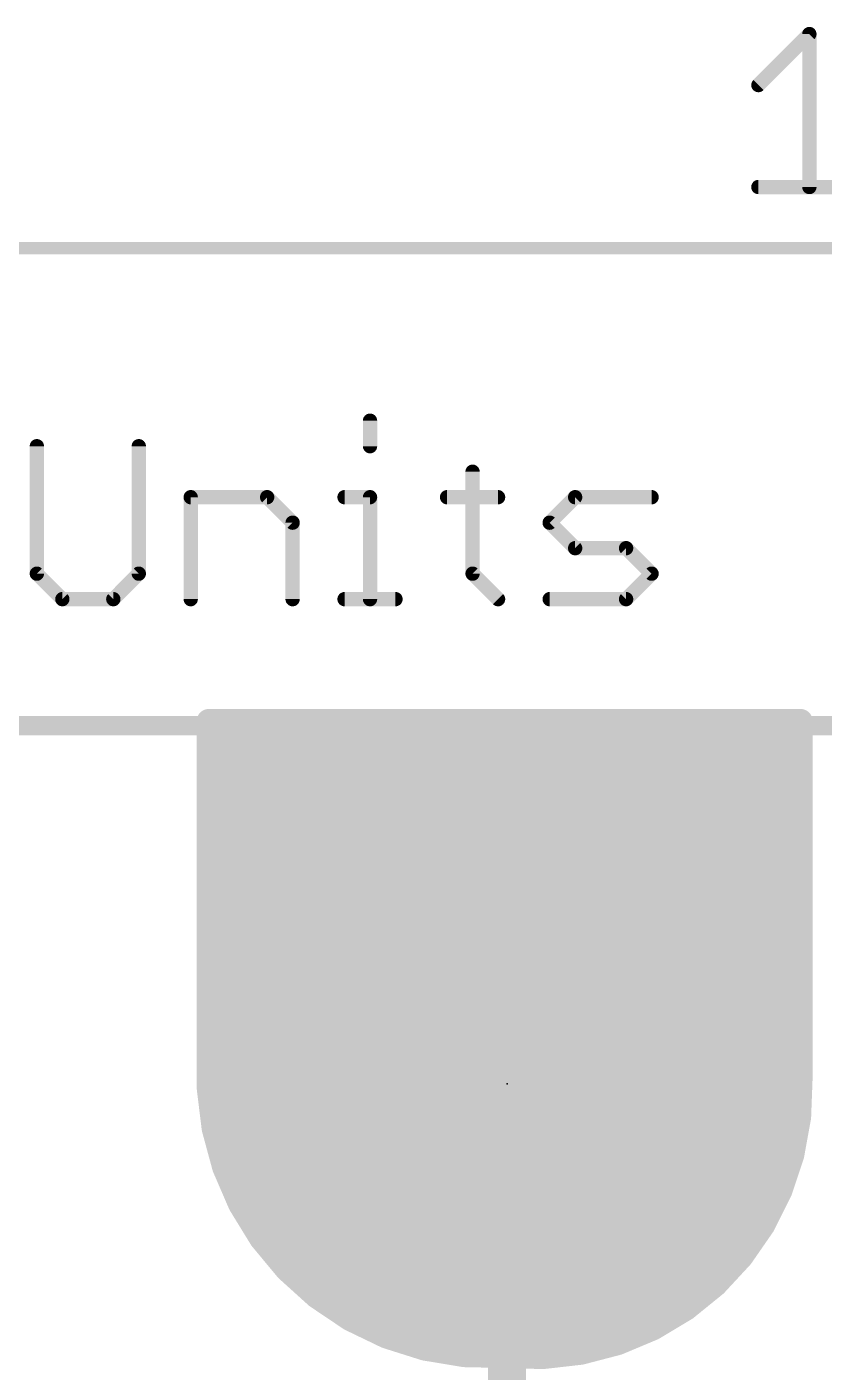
# Model space of a CAD drawing. Extents: x -41 to 92, y -75 to 33.
# Drawn here: x 8.86 to 17.34, y 18.52 to 32.83 of the extents above; entities that cross this region are included whole.
import ezdxf

# ---------------------------------------------------------------- set-up
doc = ezdxf.new("R2010")
doc.units = 0
for name, color, linetype in [('1', 12, 'CONTINUOUS'), ('16', 132, 'CONTINUOUS'), ('17', 110, 'CONTINUOUS'), ('20', 31, 'CONTINUOUS'), ('23', 53, 'CONTINUOUS'), ('30', 253, 'CONTINUOUS'), ('47', 253, 'CONTINUOUS')]:
    doc.layers.add(name, color=color, linetype=linetype)

# ---------------------------------------------------------------- blocks, each defined once
blk = doc.blocks.new('ROUNDP')
at = {"const_width": 0.5}
blk.add_lwpolyline([(0, -0.25, 1), (0, 0.25, 1), (0, -0.25)], format="xyb", dxfattribs=at)

msp = doc.modelspace()

# ---------------------------------------------------------------- linework, layer by layer
at = {"layer": '1'}
for points, const_width in [([(0, 25.4), (38.1, 25.4)], 0.2032), ([(17.018, 25.4), (10.922, 25.4)], 0.254), ([(10.922, 25.4), (10.922, 21.844)], 0.254), ([(17.018, 21.844), (17.018, 25.4)], 0.254), ([(10.922, 25.146), (17.018, 25.146)], 0.254), ([(10.922, 24.892), (17.018, 24.892)], 0.254), ([(10.922, 24.638), (17.018, 24.638)], 0.254), ([(10.922, 24.384), (17.018, 24.384)], 0.254), ([(10.922, 24.13), (17.018, 24.13)], 0.254), ([(10.922, 23.876), (17.018, 23.876)], 0.254), ([(10.922, 23.622), (17.018, 23.622)], 0.254), ([(10.922, 23.368), (17.018, 23.368)], 0.254), ([(10.922, 23.114), (17.018, 23.114)], 0.254), ([(10.922, 22.86), (17.018, 22.86)], 0.254), ([(10.922, 22.606), (17.018, 22.606)], 0.254), ([(10.922, 22.352), (17.018, 22.352)], 0.254), ([(10.922, 22.098), (17.018, 22.098)], 0.254), ([(10.922, 21.844), (10.953, 21.4102)], 0.254), ([(10.922, 21.844), (17.018, 21.844)], 0.254), ([(16.987, 21.4102), (17.018, 21.844)], 0.254), ([(10.9402, 21.59), (16.9998, 21.59)], 0.254), ([(10.953, 21.4102), (11.0455, 20.9853)], 0.254), ([(16.8945, 20.9853), (16.987, 21.4102)], 0.254), ([(10.9692, 21.336), (16.9708, 21.336)], 0.254), ([(11.0244, 21.082), (16.9156, 21.082)], 0.254), ([(11.0455, 20.9853), (11.1974, 20.5778)], 0.254), ([(16.7426, 20.5778), (16.8945, 20.9853)], 0.254), ([(11.1041, 20.828), (16.8359, 20.828)], 0.254), ([(11.1974, 20.5778), (11.4059, 20.1961)], 0.254), ([(11.1995, 20.574), (16.7405, 20.574)], 0.254), ([(16.5341, 20.1961), (16.7426, 20.5778)], 0.254), ([(11.3382, 20.32), (16.6018, 20.32)], 0.254), ([(11.4059, 20.1961), (11.6665, 19.848)], 0.254), ([(16.2735, 19.848), (16.5341, 20.1961)], 0.254), ([(11.5033, 20.066), (16.4367, 20.066)], 0.254), ([(11.6665, 19.848), (11.974, 19.5405)], 0.254), ([(11.7025, 19.812), (16.2375, 19.812)], 0.254), ([(15.966, 19.5405), (16.2735, 19.848)], 0.254), ([(11.9565, 19.558), (15.9835, 19.558)], 0.254), ([(11.974, 19.5405), (12.3221, 19.2799)], 0.254), ([(15.6179, 19.2799), (15.966, 19.5405)], 0.254), ([(12.2899, 19.304), (15.6501, 19.304)], 0.254), ([(12.3221, 19.2799), (12.7038, 19.0714)], 0.254), ([(15.2362, 19.0714), (15.6179, 19.2799)], 0.254), ([(12.7038, 19.0714), (13.1113, 18.9195)], 0.254), ([(12.7613, 19.05), (15.1787, 19.05)], 0.254), ([(14.8287, 18.9195), (15.2362, 19.0714)], 0.254), ([(13.1113, 18.9195), (13.5362, 18.827)], 0.254), ([(14.4038, 18.827), (14.8287, 18.9195)], 0.254), ([(13.5362, 18.827), (13.97, 18.796)], 0.254), ([(13.97, 18.796), (14.4038, 18.827)], 0.254)]:
    msp.add_lwpolyline(points, dxfattribs=dict(at, const_width=const_width))
at = {"layer": '1', "const_width": 0.127}
for points in [[(10.922, 25.4635, 1), (10.922, 25.3365)], [(10.9855, 25.4, 1), (10.8585, 25.4)], [(17.0815, 25.4, 1), (16.9545, 25.4)], [(17.018, 25.3365, 1), (17.018, 25.4635)], [(10.922, 25.2095, 1), (10.922, 25.0825)], [(17.018, 25.0825, 1), (17.018, 25.2095)], [(10.922, 24.9555, 1), (10.922, 24.8285)], [(17.018, 24.8285, 1), (17.018, 24.9555)], [(10.922, 24.7015, 1), (10.922, 24.5745)], [(17.018, 24.5745, 1), (17.018, 24.7015)], [(10.922, 24.4475, 1), (10.922, 24.3205)], [(17.018, 24.3205, 1), (17.018, 24.4475)], [(10.922, 24.1935, 1), (10.922, 24.0665)], [(17.018, 24.0665, 1), (17.018, 24.1935)], [(10.922, 23.9395, 1), (10.922, 23.8125)], [(17.018, 23.8125, 1), (17.018, 23.9395)], [(10.922, 23.6855, 1), (10.922, 23.5585)], [(17.018, 23.5585, 1), (17.018, 23.6855)], [(10.922, 23.4315, 1), (10.922, 23.3045)], [(17.018, 23.3045, 1), (17.018, 23.4315)], [(10.922, 23.1775, 1), (10.922, 23.0505)], [(17.018, 23.0505, 1), (17.018, 23.1775)], [(10.922, 22.9235, 1), (10.922, 22.7965)], [(17.018, 22.7965, 1), (17.018, 22.9235)], [(10.922, 22.6695, 1), (10.922, 22.5425)], [(17.018, 22.5425, 1), (17.018, 22.6695)], [(10.922, 22.4155, 1), (10.922, 22.2885)], [(17.018, 22.2885, 1), (17.018, 22.4155)], [(10.922, 22.1615, 1), (10.922, 22.0345)], [(17.018, 22.0345, 1), (17.018, 22.1615)], [(10.9853, 21.8485, 1), (10.8587, 21.8395)], [(10.922, 21.9075, 1), (10.922, 21.7805)], [(10.8585, 21.844, 1), (10.9855, 21.844)], [(16.9545, 21.844, 1), (17.0815, 21.844)], [(17.0813, 21.8395, 1), (16.9547, 21.8485)], [(17.018, 21.7805, 1), (17.018, 21.9075)], [(10.9402, 21.6535, 1), (10.9402, 21.5265)], [(16.9998, 21.5265, 1), (16.9998, 21.6535)], [(11.0151, 21.4237, 1), (10.891, 21.3967)], [(10.8897, 21.4057, 1), (11.0164, 21.4148)], [(16.9236, 21.4148, 1), (17.0503, 21.4057)], [(17.049, 21.3967, 1), (16.9249, 21.4237)], [(10.9692, 21.3995, 1), (10.9692, 21.2725)], [(16.9708, 21.2725, 1), (16.9708, 21.3995)], [(11.0244, 21.1455, 1), (11.0244, 21.0185)], [(16.9156, 21.0185, 1), (16.9156, 21.1455)], [(11.105, 21.0075, 1), (10.986, 20.9631)], [(10.9834, 20.9718, 1), (11.1075, 20.9988)], [(16.8325, 20.9988, 1), (16.9566, 20.9718)], [(16.954, 20.9631, 1), (16.835, 21.0075)], [(11.1041, 20.8915, 1), (11.1041, 20.7645)], [(16.8359, 20.7645, 1), (16.8359, 20.8915)], [(11.2532, 20.6082, 1), (11.1417, 20.5474)], [(11.1995, 20.6375, 1), (11.1995, 20.5105)], [(11.1379, 20.5556, 1), (11.2569, 20.6)], [(16.6831, 20.6, 1), (16.8021, 20.5556)], [(16.7983, 20.5474, 1), (16.6868, 20.6082)], [(16.7405, 20.5105, 1), (16.7405, 20.6375)], [(11.3382, 20.3835, 1), (11.3382, 20.2565)], [(11.4567, 20.2342, 1), (11.355, 20.1581)], [(16.585, 20.1581, 1), (16.4833, 20.2342)], [(16.6018, 20.2565, 1), (16.6018, 20.3835)], [(11.3501, 20.1657, 1), (11.4616, 20.2266)], [(11.5033, 20.1295, 1), (11.5033, 20.0025)], [(16.4367, 20.0025, 1), (16.4367, 20.1295)], [(16.4784, 20.2266, 1), (16.5899, 20.1657)], [(11.7114, 19.8929, 1), (11.6216, 19.8031)], [(11.6156, 19.8099, 1), (11.7173, 19.886)], [(11.7025, 19.8755, 1), (11.7025, 19.7485)], [(16.2227, 19.886, 1), (16.3244, 19.8099)], [(16.3184, 19.8031, 1), (16.2286, 19.8929)], [(16.2375, 19.7485, 1), (16.2375, 19.8755)], [(11.9565, 19.6215, 1), (11.9565, 19.4945)], [(12.012, 19.5913, 1), (11.9359, 19.4896)], [(11.9291, 19.4956, 1), (12.0189, 19.5854)], [(15.9211, 19.5854, 1), (16.0109, 19.4956)], [(16.0041, 19.4896, 1), (15.928, 19.5913)], [(15.9835, 19.4945, 1), (15.9835, 19.6215)], [(12.2899, 19.3675, 1), (12.2899, 19.2405)], [(12.3526, 19.3356, 1), (12.2917, 19.2241)], [(12.2841, 19.229, 1), (12.3602, 19.3307)], [(15.5798, 19.3307, 1), (15.6559, 19.229)], [(15.6483, 19.2241, 1), (15.5874, 19.3356)], [(15.6501, 19.2405, 1), (15.6501, 19.3675)], [(12.726, 19.1309, 1), (12.6816, 19.0119)], [(12.6734, 19.0157, 1), (12.7342, 19.1272)], [(12.7613, 19.1135, 1), (12.7613, 18.9865)], [(15.2058, 19.1272, 1), (15.2666, 19.0157)], [(15.1787, 18.9865, 1), (15.1787, 19.1135)], [(15.2584, 19.0119, 1), (15.214, 19.1309)], [(13.1248, 18.9815, 1), (13.0978, 18.8574)], [(13.0891, 18.86, 1), (13.1335, 18.979)], [(14.8065, 18.979, 1), (14.8509, 18.86)], [(14.8422, 18.8574, 1), (14.8152, 18.9815)], [(13.5408, 18.8904, 1), (13.5317, 18.7637)], [(13.5227, 18.765, 1), (13.5497, 18.8891)], [(13.9655, 18.8593, 1), (13.9745, 18.7327)], [(13.9655, 18.7327, 1), (13.9745, 18.8593)], [(14.3903, 18.8891, 1), (14.4173, 18.765)], [(14.4083, 18.7637, 1), (14.3992, 18.8904)]]:
    msp.add_lwpolyline(points, format="xyb", dxfattribs=at)
at = {"layer": '16'}
for points, const_width in [([(0, 25.4), (38.1, 25.4)], 0.2032), ([(17.018, 25.4), (10.922, 25.4)], 0.254), ([(10.922, 25.4), (10.922, 21.844)], 0.254), ([(17.018, 21.844), (17.018, 25.4)], 0.254), ([(10.922, 25.146), (17.018, 25.146)], 0.254), ([(10.922, 24.892), (17.018, 24.892)], 0.254), ([(10.922, 24.638), (17.018, 24.638)], 0.254), ([(10.922, 24.384), (17.018, 24.384)], 0.254), ([(10.922, 24.13), (17.018, 24.13)], 0.254), ([(10.922, 23.876), (17.018, 23.876)], 0.254), ([(10.922, 23.622), (17.018, 23.622)], 0.254), ([(10.922, 23.368), (17.018, 23.368)], 0.254), ([(10.922, 23.114), (17.018, 23.114)], 0.254), ([(10.922, 22.86), (17.018, 22.86)], 0.254), ([(10.922, 22.606), (17.018, 22.606)], 0.254), ([(10.922, 22.352), (17.018, 22.352)], 0.254), ([(10.922, 22.098), (17.018, 22.098)], 0.254), ([(13.97, 15.24), (13.97, 21.844)], 0.4064), ([(10.922, 21.844), (10.953, 21.4102)], 0.254), ([(10.922, 21.844), (17.018, 21.844)], 0.254), ([(16.987, 21.4102), (17.018, 21.844)], 0.254), ([(10.9402, 21.59), (16.9998, 21.59)], 0.254), ([(10.953, 21.4102), (11.0455, 20.9853)], 0.254), ([(16.8945, 20.9853), (16.987, 21.4102)], 0.254), ([(10.9692, 21.336), (16.9708, 21.336)], 0.254), ([(11.0244, 21.082), (16.9156, 21.082)], 0.254), ([(11.0455, 20.9853), (11.1974, 20.5778)], 0.254), ([(16.7426, 20.5778), (16.8945, 20.9853)], 0.254), ([(11.1041, 20.828), (16.8359, 20.828)], 0.254), ([(11.1974, 20.5778), (11.4059, 20.1961)], 0.254), ([(11.1995, 20.574), (16.7405, 20.574)], 0.254), ([(16.5341, 20.1961), (16.7426, 20.5778)], 0.254), ([(11.3382, 20.32), (16.6018, 20.32)], 0.254), ([(11.4059, 20.1961), (11.6665, 19.848)], 0.254), ([(16.2735, 19.848), (16.5341, 20.1961)], 0.254), ([(11.5033, 20.066), (16.4367, 20.066)], 0.254), ([(11.6665, 19.848), (11.974, 19.5405)], 0.254), ([(11.7025, 19.812), (16.2375, 19.812)], 0.254), ([(15.966, 19.5405), (16.2735, 19.848)], 0.254), ([(11.9565, 19.558), (15.9835, 19.558)], 0.254), ([(11.974, 19.5405), (12.3221, 19.2799)], 0.254), ([(15.6179, 19.2799), (15.966, 19.5405)], 0.254), ([(12.2899, 19.304), (15.6501, 19.304)], 0.254), ([(12.3221, 19.2799), (12.7038, 19.0714)], 0.254), ([(15.2362, 19.0714), (15.6179, 19.2799)], 0.254), ([(12.7038, 19.0714), (13.1113, 18.9195)], 0.254), ([(12.7613, 19.05), (15.1787, 19.05)], 0.254), ([(14.8287, 18.9195), (15.2362, 19.0714)], 0.254), ([(13.1113, 18.9195), (13.5362, 18.827)], 0.254), ([(14.4038, 18.827), (14.8287, 18.9195)], 0.254), ([(13.5362, 18.827), (13.97, 18.796)], 0.254), ([(13.97, 18.796), (14.4038, 18.827)], 0.254)]:
    msp.add_lwpolyline(points, dxfattribs=dict(at, const_width=const_width))
for points, const_width in [([(10.922, 25.4635, 1), (10.922, 25.3365)], 0.127), ([(10.9855, 25.4, 1), (10.8585, 25.4)], 0.127), ([(17.0815, 25.4, 1), (16.9545, 25.4)], 0.127), ([(17.018, 25.3365, 1), (17.018, 25.4635)], 0.127), ([(10.922, 25.2095, 1), (10.922, 25.0825)], 0.127), ([(17.018, 25.0825, 1), (17.018, 25.2095)], 0.127), ([(10.922, 24.9555, 1), (10.922, 24.8285)], 0.127), ([(17.018, 24.8285, 1), (17.018, 24.9555)], 0.127), ([(10.922, 24.7015, 1), (10.922, 24.5745)], 0.127), ([(17.018, 24.5745, 1), (17.018, 24.7015)], 0.127), ([(10.922, 24.4475, 1), (10.922, 24.3205)], 0.127), ([(17.018, 24.3205, 1), (17.018, 24.4475)], 0.127), ([(10.922, 24.1935, 1), (10.922, 24.0665)], 0.127), ([(17.018, 24.0665, 1), (17.018, 24.1935)], 0.127), ([(10.922, 23.9395, 1), (10.922, 23.8125)], 0.127), ([(17.018, 23.8125, 1), (17.018, 23.9395)], 0.127), ([(10.922, 23.6855, 1), (10.922, 23.5585)], 0.127), ([(17.018, 23.5585, 1), (17.018, 23.6855)], 0.127), ([(10.922, 23.4315, 1), (10.922, 23.3045)], 0.127), ([(17.018, 23.3045, 1), (17.018, 23.4315)], 0.127), ([(10.922, 23.1775, 1), (10.922, 23.0505)], 0.127), ([(17.018, 23.0505, 1), (17.018, 23.1775)], 0.127), ([(10.922, 22.9235, 1), (10.922, 22.7965)], 0.127), ([(17.018, 22.7965, 1), (17.018, 22.9235)], 0.127), ([(10.922, 22.6695, 1), (10.922, 22.5425)], 0.127), ([(17.018, 22.5425, 1), (17.018, 22.6695)], 0.127), ([(10.922, 22.4155, 1), (10.922, 22.2885)], 0.127), ([(17.018, 22.2885, 1), (17.018, 22.4155)], 0.127), ([(10.922, 22.1615, 1), (10.922, 22.0345)], 0.127), ([(17.018, 22.0345, 1), (17.018, 22.1615)], 0.127), ([(14.0716, 21.844, 1), (13.8684, 21.844)], 0.2032), ([(10.9853, 21.8485, 1), (10.8587, 21.8395)], 0.127), ([(10.922, 21.9075, 1), (10.922, 21.7805)], 0.127), ([(10.8585, 21.844, 1), (10.9855, 21.844)], 0.127), ([(16.9545, 21.844, 1), (17.0815, 21.844)], 0.127), ([(17.0813, 21.8395, 1), (16.9547, 21.8485)], 0.127), ([(17.018, 21.7805, 1), (17.018, 21.9075)], 0.127), ([(10.9402, 21.6535, 1), (10.9402, 21.5265)], 0.127), ([(16.9998, 21.5265, 1), (16.9998, 21.6535)], 0.127), ([(11.0151, 21.4237, 1), (10.891, 21.3967)], 0.127), ([(10.8897, 21.4057, 1), (11.0164, 21.4148)], 0.127), ([(16.9236, 21.4148, 1), (17.0503, 21.4057)], 0.127), ([(17.049, 21.3967, 1), (16.9249, 21.4237)], 0.127), ([(10.9692, 21.3995, 1), (10.9692, 21.2725)], 0.127), ([(16.9708, 21.2725, 1), (16.9708, 21.3995)], 0.127), ([(11.0244, 21.1455, 1), (11.0244, 21.0185)], 0.127), ([(16.9156, 21.0185, 1), (16.9156, 21.1455)], 0.127), ([(11.105, 21.0075, 1), (10.986, 20.9631)], 0.127), ([(10.9834, 20.9718, 1), (11.1075, 20.9988)], 0.127), ([(16.8325, 20.9988, 1), (16.9566, 20.9718)], 0.127), ([(16.954, 20.9631, 1), (16.835, 21.0075)], 0.127), ([(11.1041, 20.8915, 1), (11.1041, 20.7645)], 0.127), ([(16.8359, 20.7645, 1), (16.8359, 20.8915)], 0.127), ([(11.2532, 20.6082, 1), (11.1417, 20.5474)], 0.127), ([(11.1995, 20.6375, 1), (11.1995, 20.5105)], 0.127), ([(11.1379, 20.5556, 1), (11.2569, 20.6)], 0.127), ([(16.6831, 20.6, 1), (16.8021, 20.5556)], 0.127), ([(16.7983, 20.5474, 1), (16.6868, 20.6082)], 0.127), ([(16.7405, 20.5105, 1), (16.7405, 20.6375)], 0.127), ([(11.3382, 20.3835, 1), (11.3382, 20.2565)], 0.127), ([(11.4567, 20.2342, 1), (11.355, 20.1581)], 0.127), ([(16.585, 20.1581, 1), (16.4833, 20.2342)], 0.127), ([(16.6018, 20.2565, 1), (16.6018, 20.3835)], 0.127), ([(11.3501, 20.1657, 1), (11.4616, 20.2266)], 0.127), ([(11.5033, 20.1295, 1), (11.5033, 20.0025)], 0.127), ([(16.4367, 20.0025, 1), (16.4367, 20.1295)], 0.127), ([(16.4784, 20.2266, 1), (16.5899, 20.1657)], 0.127), ([(11.7114, 19.8929, 1), (11.6216, 19.8031)], 0.127), ([(11.6156, 19.8099, 1), (11.7173, 19.886)], 0.127), ([(11.7025, 19.8755, 1), (11.7025, 19.7485)], 0.127), ([(16.2227, 19.886, 1), (16.3244, 19.8099)], 0.127), ([(16.3184, 19.8031, 1), (16.2286, 19.8929)], 0.127), ([(16.2375, 19.7485, 1), (16.2375, 19.8755)], 0.127), ([(11.9565, 19.6215, 1), (11.9565, 19.4945)], 0.127), ([(12.012, 19.5913, 1), (11.9359, 19.4896)], 0.127), ([(11.9291, 19.4956, 1), (12.0189, 19.5854)], 0.127), ([(15.9211, 19.5854, 1), (16.0109, 19.4956)], 0.127), ([(16.0041, 19.4896, 1), (15.928, 19.5913)], 0.127), ([(15.9835, 19.4945, 1), (15.9835, 19.6215)], 0.127), ([(12.2899, 19.3675, 1), (12.2899, 19.2405)], 0.127), ([(12.3526, 19.3356, 1), (12.2917, 19.2241)], 0.127), ([(12.2841, 19.229, 1), (12.3602, 19.3307)], 0.127), ([(15.5798, 19.3307, 1), (15.6559, 19.229)], 0.127), ([(15.6483, 19.2241, 1), (15.5874, 19.3356)], 0.127), ([(15.6501, 19.2405, 1), (15.6501, 19.3675)], 0.127), ([(12.726, 19.1309, 1), (12.6816, 19.0119)], 0.127), ([(12.6734, 19.0157, 1), (12.7342, 19.1272)], 0.127), ([(12.7613, 19.1135, 1), (12.7613, 18.9865)], 0.127), ([(15.2058, 19.1272, 1), (15.2666, 19.0157)], 0.127), ([(15.1787, 18.9865, 1), (15.1787, 19.1135)], 0.127), ([(15.2584, 19.0119, 1), (15.214, 19.1309)], 0.127), ([(13.1248, 18.9815, 1), (13.0978, 18.8574)], 0.127), ([(13.0891, 18.86, 1), (13.1335, 18.979)], 0.127), ([(14.8065, 18.979, 1), (14.8509, 18.86)], 0.127), ([(14.8422, 18.8574, 1), (14.8152, 18.9815)], 0.127), ([(13.5408, 18.8904, 1), (13.5317, 18.7637)], 0.127), ([(13.5227, 18.765, 1), (13.5497, 18.8891)], 0.127), ([(13.9655, 18.8593, 1), (13.9745, 18.7327)], 0.127), ([(13.9655, 18.7327, 1), (13.9745, 18.8593)], 0.127), ([(14.3903, 18.8891, 1), (14.4173, 18.765)], 0.127), ([(14.4083, 18.7637, 1), (14.3992, 18.8904)], 0.127)]:
    msp.add_lwpolyline(points, format="xyb", dxfattribs=dict(at, const_width=const_width))
at = {"layer": '20', "const_width": 0.2032}
msp.add_lwpolyline([(38.1, 25.4), (0, 25.4)], dxfattribs=at)
at = {"layer": '23'}
msp.add_point((13.97, 21.59), dxfattribs=at)
at = {"layer": '30', "const_width": 0.254}
for points in [[(10.795, 25.4508), (17.0942, 25.4508)], [(10.795, 21.5392), (10.795, 25.4508)], [(10.795, 25.4), (17.0942, 25.4)], [(17.0942, 25.4508), (17.0942, 21.6408)], [(10.795, 25.146), (17.0942, 25.146)], [(10.795, 24.892), (17.0942, 24.892)], [(10.795, 24.638), (17.0942, 24.638)], [(10.795, 24.384), (17.0942, 24.384)], [(10.795, 24.13), (17.0942, 24.13)], [(10.795, 23.876), (17.0942, 23.876)], [(10.795, 23.622), (17.0942, 23.622)], [(10.795, 23.368), (17.0942, 23.368)], [(10.795, 23.114), (17.0942, 23.114)], [(10.795, 22.86), (17.0942, 22.86)], [(10.795, 22.606), (17.0942, 22.606)], [(10.795, 22.352), (17.0942, 22.352)], [(10.795, 22.098), (17.0942, 22.098)], [(10.795, 21.844), (17.0942, 21.844)], [(17.0942, 21.6408), (17.0789, 21.2346)], [(10.795, 21.59), (17.0923, 21.59)], [(10.8472, 21.1142), (10.795, 21.5392)], [(10.82, 21.336), (17.0827, 21.336)], [(17.0789, 21.2346), (17.0062, 20.8346)], [(10.9593, 20.701), (10.8472, 21.1142)], [(10.8559, 21.082), (17.0511, 21.082)], [(10.9249, 20.828), (17.004, 20.828)], [(17.0062, 20.8346), (16.8776, 20.4489)], [(11.1292, 20.3079), (10.9593, 20.701)], [(11.0142, 20.574), (16.9193, 20.574)], [(16.8776, 20.4489), (16.6958, 20.0853)], [(11.1239, 20.32), (16.8132, 20.32)], [(11.3532, 19.943), (11.1292, 20.3079)], [(11.2777, 20.066), (16.6824, 20.066)], [(16.6958, 20.0853), (16.4643, 19.7511)], [(11.6269, 19.6137), (11.3532, 19.943)], [(11.462, 19.812), (16.5065, 19.812)], [(16.4643, 19.7511), (16.1879, 19.453)], [(11.9446, 19.3267), (11.6269, 19.6137)], [(11.6885, 19.558), (16.2853, 19.558)], [(16.1879, 19.453), (15.8721, 19.197)], [(12.3, 19.0878), (11.9446, 19.3267)], [(11.9784, 19.304), (16.004, 19.304)], [(15.8721, 19.197), (15.5232, 18.9883)], [(12.6857, 18.9019), (12.3, 19.0878)], [(12.3785, 19.05), (15.6263, 19.05)], [(15.5232, 18.9883), (15.1483, 18.8311)], [(13.094, 18.7729), (12.6857, 18.9019)], [(13.0209, 18.796), (15.0136, 18.796)], [(13.5165, 18.7032), (13.094, 18.7729)], [(15.1483, 18.8311), (14.7549, 18.7285)], [(13.9446, 18.6944), (13.5165, 18.7032)], [(14.351, 18.6827), (13.9446, 18.6944)], [(14.7549, 18.7285), (14.351, 18.6827)]]:
    msp.add_lwpolyline(points, dxfattribs=at)
at = {"layer": '30', "const_width": 0.127}
for points in [[(10.795, 25.5143, 1), (10.795, 25.3873)], [(10.8585, 25.4508, 1), (10.7315, 25.4508)], [(10.795, 25.4635, 1), (10.795, 25.3365)], [(17.1577, 25.4508, 1), (17.0307, 25.4508)], [(17.0942, 25.3873, 1), (17.0942, 25.5143)], [(17.0942, 25.3365, 1), (17.0942, 25.4635)], [(10.795, 25.2095, 1), (10.795, 25.0825)], [(17.0942, 25.0825, 1), (17.0942, 25.2095)], [(10.795, 24.9555, 1), (10.795, 24.8285)], [(17.0942, 24.8285, 1), (17.0942, 24.9555)], [(10.795, 24.7015, 1), (10.795, 24.5745)], [(17.0942, 24.5745, 1), (17.0942, 24.7015)], [(10.795, 24.4475, 1), (10.795, 24.3205)], [(17.0942, 24.3205, 1), (17.0942, 24.4475)], [(10.795, 24.1935, 1), (10.795, 24.0665)], [(17.0942, 24.0665, 1), (17.0942, 24.1935)], [(10.795, 23.9395, 1), (10.795, 23.8125)], [(17.0942, 23.8125, 1), (17.0942, 23.9395)], [(10.795, 23.6855, 1), (10.795, 23.5585)], [(17.0942, 23.5585, 1), (17.0942, 23.6855)], [(10.795, 23.4315, 1), (10.795, 23.3045)], [(17.0942, 23.3045, 1), (17.0942, 23.4315)], [(10.795, 23.1775, 1), (10.795, 23.0505)], [(17.0942, 23.0505, 1), (17.0942, 23.1775)], [(10.795, 22.9235, 1), (10.795, 22.7965)], [(17.0942, 22.7965, 1), (17.0942, 22.9235)], [(10.795, 22.6695, 1), (10.795, 22.5425)], [(17.0942, 22.5425, 1), (17.0942, 22.6695)], [(10.795, 22.4155, 1), (10.795, 22.2885)], [(17.0942, 22.2885, 1), (17.0942, 22.4155)], [(10.795, 22.1615, 1), (10.795, 22.0345)], [(17.0942, 22.0345, 1), (17.0942, 22.1615)], [(10.795, 21.9075, 1), (10.795, 21.7805)], [(17.0942, 21.7805, 1), (17.0942, 21.9075)], [(17.1577, 21.6384, 1), (17.0307, 21.6432)], [(10.795, 21.6535, 1), (10.795, 21.5265)], [(10.858, 21.5469, 1), (10.732, 21.5315)], [(17.0307, 21.6408, 1), (17.1577, 21.6408)], [(17.0923, 21.5265, 1), (17.0923, 21.6535)], [(10.7315, 21.5392, 1), (10.8585, 21.5392)], [(10.82, 21.3995, 1), (10.82, 21.2725)], [(17.1413, 21.2232, 1), (17.0164, 21.2459)], [(17.0827, 21.2725, 1), (17.0827, 21.3995)], [(10.9085, 21.1308, 1), (10.7859, 21.0976)], [(10.7842, 21.1065, 1), (10.9102, 21.1219)], [(10.8559, 21.1455, 1), (10.8559, 21.0185)], [(17.0154, 21.237, 1), (17.1423, 21.2322)], [(17.0511, 21.0185, 1), (17.0511, 21.1455)], [(10.9249, 20.8915, 1), (10.9249, 20.7645)], [(16.9437, 20.8459, 1), (17.0687, 20.8232)], [(17.0664, 20.8145, 1), (16.9459, 20.8547)], [(17.004, 20.7645, 1), (17.004, 20.8915)], [(11.0176, 20.7261, 1), (10.9011, 20.6758)], [(10.8981, 20.6843, 1), (11.0206, 20.7176)], [(11.0142, 20.6375, 1), (11.0142, 20.5105)], [(16.9193, 20.5105, 1), (16.9193, 20.6375)], [(16.8174, 20.469, 1), (16.9379, 20.4288)], [(16.9344, 20.4205, 1), (16.8208, 20.4773)], [(11.1239, 20.3835, 1), (11.1239, 20.2565)], [(11.1833, 20.3411, 1), (11.075, 20.2747)], [(11.0709, 20.2827, 1), (11.1875, 20.3331)], [(16.8132, 20.2565, 1), (16.8132, 20.3835)], [(11.2777, 20.1295, 1), (11.2777, 20.0025)], [(16.748, 20.0491, 1), (16.6436, 20.1215)], [(16.6824, 20.0025, 1), (16.6824, 20.1295)], [(11.402, 19.9836, 1), (11.3044, 19.9024)], [(11.2991, 19.9098, 1), (11.4073, 19.9762)], [(16.639, 20.1137, 1), (16.7526, 20.0569)], [(11.462, 19.8755, 1), (11.462, 19.7485)], [(16.5065, 19.7485, 1), (16.5065, 19.8755)], [(16.4121, 19.7872, 1), (16.5165, 19.7149)], [(16.5109, 19.7079, 1), (16.4178, 19.7943)], [(11.6694, 19.6608, 1), (11.5843, 19.5666)], [(11.578, 19.5731, 1), (11.6757, 19.6543)], [(11.6885, 19.6215, 1), (11.6885, 19.4945)], [(16.2853, 19.4945, 1), (16.2853, 19.6215)], [(16.1413, 19.4962, 1), (16.2345, 19.4098)], [(16.2279, 19.4037, 1), (16.1479, 19.5023)], [(11.9801, 19.3794, 1), (11.9092, 19.274)], [(11.9021, 19.2795, 1), (11.9872, 19.3738)], [(11.9784, 19.3675, 1), (11.9784, 19.2405)], [(15.9047, 19.1425, 1), (15.8395, 19.2515)], [(16.004, 19.2405, 1), (16.004, 19.3675)], [(12.3276, 19.145, 1), (12.2724, 19.0306)], [(12.2646, 19.0351, 1), (12.3354, 19.1405)], [(12.3785, 19.1135, 1), (12.3785, 18.9865)], [(15.6263, 18.9865, 1), (15.6263, 19.1135)], [(15.8321, 19.2464, 1), (15.912, 19.1477)], [(15.4906, 19.0428, 1), (15.5558, 18.9338)], [(15.5477, 18.9298, 1), (15.4986, 19.0469)], [(12.7049, 18.9625, 1), (12.6666, 18.8414)], [(12.6582, 18.8447, 1), (12.7133, 18.9591)], [(13.0209, 18.8595, 1), (13.0209, 18.7325)], [(13.1043, 18.8355, 1), (13.0837, 18.7102)], [(13.0749, 18.7123, 1), (13.1132, 18.8334)], [(15.0136, 18.7325, 1), (15.0136, 18.8595)], [(15.1237, 18.8897, 1), (15.1728, 18.7726)], [(15.1643, 18.7697, 1), (15.1323, 18.8926)], [(13.5178, 18.7667, 1), (13.5152, 18.6397)], [(13.5062, 18.6406, 1), (13.5268, 18.7659)], [(13.9464, 18.7579, 1), (13.9428, 18.6309)], [(13.9433, 18.6309, 1), (13.9459, 18.7579)], [(14.3438, 18.7458, 1), (14.3581, 18.6196)], [(14.3491, 18.6192, 1), (14.3528, 18.7461)], [(14.7389, 18.79, 1), (14.7709, 18.6671)], [(14.7621, 18.6654, 1), (14.7477, 18.7916)]]:
    msp.add_lwpolyline(points, format="xyb", dxfattribs=at)
at = {"layer": '47'}
for points, const_width in [([(16.6448, 32.2154), (17.1871, 32.7577)], 0.1524), ([(17.1871, 32.7577), (17.1871, 31.1307)], 0.1524), ([(16.6448, 31.1307), (17.7295, 31.1307)], 0.1524), ([(0.065, 30.48), (38.035, 30.48)], 0.13), ([(12.5117, 28.6444), (12.5117, 28.3732)], 0.1524), ([(8.9662, 28.3732), (8.9662, 27.0174)], 0.1524), ([(10.0509, 27.0174), (10.0509, 28.3732)], 0.1524), ([(13.6031, 28.102), (13.6031, 27.0174)], 0.1524), ([(10.6034, 26.7462), (10.6034, 27.8309)], 0.1524), ([(10.6034, 27.8309), (11.4169, 27.8309)], 0.1524), ([(11.4169, 27.8309), (11.688, 27.5597)], 0.1524), ([(12.2405, 27.8309), (12.5117, 27.8309)], 0.1524), ([(12.5117, 27.8309), (12.5117, 26.7462)], 0.1524), ([(13.332, 27.8309), (13.8743, 27.8309)], 0.1524), ([(14.4234, 27.5597), (14.6946, 27.8309)], 0.1524), ([(14.6946, 27.8309), (15.508, 27.8309)], 0.1524), ([(11.688, 27.5597), (11.688, 26.7462)], 0.1524), ([(14.6946, 27.2885), (14.4234, 27.5597)], 0.1524), ([(15.2369, 27.2885), (14.6946, 27.2885)], 0.1524), ([(15.508, 27.0174), (15.2369, 27.2885)], 0.1524), ([(8.9662, 27.0174), (9.2374, 26.7462)], 0.1524), ([(9.7797, 26.7462), (10.0509, 27.0174)], 0.1524), ([(13.6031, 27.0174), (13.8743, 26.7462)], 0.1524), ([(15.2369, 26.7462), (15.508, 27.0174)], 0.1524), ([(9.2374, 26.7462), (9.7797, 26.7462)], 0.1524), ([(12.2405, 26.7462), (12.7828, 26.7462)], 0.1524), ([(14.4234, 26.7462), (15.2369, 26.7462)], 0.1524)]:
    msp.add_lwpolyline(points, dxfattribs=dict(at, const_width=const_width))
at = {"layer": '47', "const_width": 0.0762}
for points in [[(17.2252, 32.7577, 1), (17.149, 32.7577)], [(17.2141, 32.7307, 1), (17.1602, 32.7846)], [(16.6179, 32.2423, 1), (16.6718, 32.1884)], [(16.6448, 31.1688, 1), (16.6448, 31.0926)], [(17.149, 31.1307, 1), (17.2252, 31.1307)], [(12.5498, 28.6444, 1), (12.4736, 28.6444)], [(9.0043, 28.3732, 1), (8.9281, 28.3732)], [(10.089, 28.3732, 1), (10.0128, 28.3732)], [(12.4736, 28.3732, 1), (12.5498, 28.3732)], [(13.6412, 28.102, 1), (13.565, 28.102)], [(10.6415, 27.8309, 1), (10.5653, 27.8309)], [(10.6034, 27.869, 1), (10.6034, 27.7928)], [(11.4438, 27.8578, 1), (11.3899, 27.8039)], [(11.4169, 27.7928, 1), (11.4169, 27.869)], [(12.2405, 27.869, 1), (12.2405, 27.7928)], [(12.5498, 27.8309, 1), (12.4736, 27.8309)], [(12.5117, 27.7928, 1), (12.5117, 27.869)], [(13.332, 27.869, 1), (13.332, 27.7928)], [(13.8743, 27.7928, 1), (13.8743, 27.869)], [(14.6946, 27.869, 1), (14.6946, 27.7928)], [(14.7215, 27.8039, 1), (14.6676, 27.8578)], [(15.508, 27.7928, 1), (15.508, 27.869)], [(11.7261, 27.5597, 1), (11.6499, 27.5597)], [(11.6611, 27.5328, 1), (11.715, 27.5866)], [(14.4503, 27.5866, 1), (14.3964, 27.5328)], [(14.3964, 27.5866, 1), (14.4503, 27.5328)], [(14.6946, 27.3266, 1), (14.6946, 27.2504)], [(14.6676, 27.2616, 1), (14.7215, 27.3155)], [(15.2638, 27.3155, 1), (15.2099, 27.2616)], [(15.2369, 27.2504, 1), (15.2369, 27.3266)], [(8.9931, 27.0443, 1), (8.9393, 26.9904)], [(8.9281, 27.0174, 1), (9.0043, 27.0174)], [(10.0128, 27.0174, 1), (10.089, 27.0174)], [(10.0778, 26.9904, 1), (10.0239, 27.0443)], [(13.6301, 27.0443, 1), (13.5762, 26.9904)], [(13.565, 27.0174, 1), (13.6412, 27.0174)], [(15.535, 26.9904, 1), (15.4811, 27.0443)], [(15.4811, 26.9904, 1), (15.535, 27.0443)], [(9.2374, 26.7843, 1), (9.2374, 26.7081)], [(9.2104, 26.7193, 1), (9.2643, 26.7731)], [(9.7528, 26.7731, 1), (9.8066, 26.7193)], [(9.7797, 26.7081, 1), (9.7797, 26.7843)], [(10.5653, 26.7462, 1), (10.6415, 26.7462)], [(11.6499, 26.7462, 1), (11.7261, 26.7462)], [(12.2405, 26.7843, 1), (12.2405, 26.7081)], [(12.4736, 26.7462, 1), (12.5498, 26.7462)], [(12.7828, 26.7081, 1), (12.7828, 26.7843)], [(13.8473, 26.7193, 1), (13.9012, 26.7731)], [(14.4234, 26.7843, 1), (14.4234, 26.7081)], [(15.2099, 26.7731, 1), (15.2638, 26.7193)], [(15.2369, 26.7081, 1), (15.2369, 26.7843)]]:
    msp.add_lwpolyline(points, format="xyb", dxfattribs=at)

# ---------------------------------------------------------------- block references
at = {"layer": '17', "xscale": 5.08, "yscale": 5.08, "rotation": 180}
msp.add_blockref('ROUNDP', (13.97, 21.844), dxfattribs=at)
msp.add_blockref('ROUNDP', (13.97, 21.844), dxfattribs=at)
at = {"layer": '30', "xscale": 5.2832, "yscale": 5.2832, "rotation": 180}
msp.add_blockref('ROUNDP', (13.97, 21.844), dxfattribs=at)

doc.saveas('drawing.dxf')
